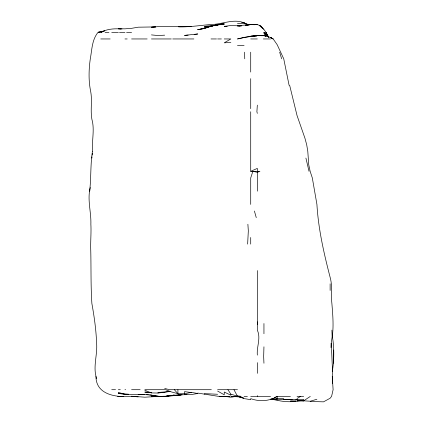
<?xml version="1.0" encoding="UTF-8"?>
<svg xmlns="http://www.w3.org/2000/svg" width="423" height="423" viewBox="0 0 423 423"><rect width="100%" height="100%" fill="white"/><g stroke="black" fill="none" stroke-linecap="round" stroke-linejoin="round"><path stroke-width="0.63" d="M331.003 347.59L331.13 343.381M332.288 371.658C334.159 360.11 334.339 348.314 332.42 336.761M333.403 363.235L333.562 349.995L333.625 356.615M247.635 244.108L248.327 230.873L247.883 224.253M257.332 105.131L256.893 111.751L257.332 113.359M91.881 158.075L92.018 156.875M92.23 155.067L92.436 153.263M92.415 151.46C90.363 164.605 91.204 177.961 89.65 191.164L89.893 189.964M332.256 336.761C333.789 325.81 332.774 314.649 331.902 303.672C330.881 294.9 332.631 285.974 330.13 277.34L330.099 277.202C323.939 253.345 318.345 229.076 316.922 204.404L312.317 177.93L310.144 171.31L308.732 164.695L307.801 151.46L306.717 144.84L304.941 138.221L297.036 115.527L289.644 85.277M331.209 343.381L332.15 336.761L331.907 330.146M257.332 324.684L257.332 321.85M90.258 187.558C87.096 199.63 91.31 212.034 90.871 224.253C91.357 233.078 90.385 241.898 90.765 250.728C91.172 268.309 90.723 285.927 91.881 303.487L91.907 303.672C94.266 316.811 96.137 330.019 96.613 343.381C97.586 355.119 92.595 367.381 96.703 378.696M98.041 32.333C91.897 39.82 91.997 49.766 90.3 58.808C88.74 69.721 88.46 81.084 90.765 91.897C92.351 100.96 90.279 110.197 91.881 119.26C94.889 129.819 91.611 140.706 92.642 151.46M288.613 399.412L303.656 399.465L303.656 400.83L310.276 396.436M297.036 398.482L300.716 396.325M310.276 401.453L323.51 401.85L330.13 398.233L331.606 396.325L333.107 389.705L332.288 376.47L332.467 369.85L331.288 343.381M98.496 32.333L101.139 32.333C107.289 28.706 114.998 28.521 121.961 28.976M283.801 398.577L277.187 398.609L277.187 396.473C269.345 401.284 259.251 401.834 250.712 398.625L250.712 399.677L244.092 398.598L238.149 396.325L243.5 398.027L230.858 394.162L227.902 389.705M250.712 111.751L250.712 171.31L257.332 168.396L257.332 191.164M101.139 32.333L104.55 30.911M274.178 397.641L277.187 396.473M214.794 25.581L217.623 24.915L224.238 24.285L217.623 24.846L214.572 25.576L224.238 23.556C215.111 24.582 206.662 27.802 197.768 29.7L203.786 28.627M211.003 25.951L204.388 28.399L197.768 29.7M204.388 28.521L211.003 26.247L204.388 27.839M211.59 26.067L217.623 24.872L204.388 26.416L209.803 26.326M316.89 399.27L310.276 401.216L303.656 400.83M211.606 26.067L212.753 25.713M213.144 25.713L212.076 25.977L217.623 24.872M98.496 32.259L104.513 30.816M257.332 24.64L250.712 24.518L245.176 25.713L250.712 24.523L257.332 24.64L260.563 25.713L263.524 29.176M174.413 389.705L177.914 393.792L184.534 393.713L191.148 392.481M168.291 391.471L164.679 392.089L158.059 392.385L158.059 393.052L151.445 392.925L144.825 390.281M168.819 395.701L165.107 396.325L171.294 395.41L170.094 395.553M170.057 395.494L171.294 395.288M219.13 396.325L226.649 396.541L217.623 396.224L197.768 393.083L197.768 393.501L191.148 394.574L177.914 394.87L164.679 396.462L158.646 396.325L151.445 395.151L158.604 396.325L164.679 396.372M98.496 32.026L103.312 31.318M194.157 34.501L197.768 33.972L184.534 35.379L188.14 35.141M235.204 396.589L230.858 397.202L224.375 396.325L226.321 396.483M173.102 395.04L174.302 394.876M250.712 24.523L254.323 24.735L250.712 24.523L237.477 25.745L240.486 26.041M170.094 391.502L164.679 392.169L158.059 392.385M167.085 395.917L168.888 395.701M158.059 393.052L164.679 392.258M256.729 35.796L244.092 37.361L237.477 38.953C248.719 36.775 262.709 32.317 273.099 38.953L270.567 37.404L273.189 38.953L277.187 44.716L283.738 58.808L289.089 85.277M295.836 401.163C287.762 402.648 279.64 400.978 271.767 399.159M184.534 394.664L186.94 394.432M182.128 394.849L164.679 396.563L151.445 396.33L156.859 396.404M297.036 400.909L298.241 400.798M233.882 396.584L232.068 396.742L234.469 396.563M156.859 396.515L144.825 397.192L131.59 396.24L138.205 396.917M239.444 396.679L232.153 396.325M256.729 35.775L250.712 36.204L256.729 35.944M303.656 400.777L297.036 401.253L290.421 401.089L295.836 401.036M237.477 396.758L239.444 396.626M180.922 394.865L177.914 395.061L180.922 394.881M164.679 35.167L158.059 35.548L151.445 34.898M286.207 399.529L277.187 399.783L270.567 399.111M287.413 399.46L292.224 399.37M155.653 26.961L151.445 27.194L158.059 26.633L191.148 26.644L178.517 26.776C189.409 27.236 200.185 25.364 211.003 24.508C222.91 24.46 235.823 17.195 246.863 24.37M239.27 396.552L235.669 396.563M230.858 42.474L224.238 42.823L230.858 38.953L224.238 38.953M162.035 396.325L164.679 396.214M261.541 35.749L263.947 35.648L257.332 35.342L263.344 35.738M155.653 26.919L138.205 27.188L131.59 28.33L124.97 28.833L118.35 28.79L120.761 28.965M162.871 392.322L160.465 392.407L164.679 392.311M95.926 376.47C96.127 395.658 117.774 397.625 132.357 396.325M271.169 399.026L277.187 398.826L275.981 398.699M227.246 26.311L224.238 26.369L230.858 25.517L241.686 25.94M237.477 23.477L244.092 23.381L249.507 24.703M123.786 396.325L117.758 396.325L118.35 396.399M105.116 32.333L108.933 32.333M111.735 32.333L118.35 32.333M119.498 32.333L124.97 32.333M126.567 32.333L131.59 32.333M100.769 38.953L110.16 38.953M124.97 38.953L127.191 38.953M131.59 38.953L147.156 38.953M151.445 38.953L171.294 38.953M172.727 38.953L193.877 38.953M211.003 38.953L216.491 38.953M217.623 38.953L221.388 38.953M250.712 38.953L257.332 38.953M263.349 38.953L270.567 38.953M237.477 45.568L244.092 45.568M250.712 171.31L259.928 171.31L257.332 172.314L252.869 171.31L250.712 177.93L250.712 204.404M111.735 389.705L115.527 389.705M118.35 389.705L120.312 389.705M124.97 389.705L125.626 389.705M131.59 389.705L140.145 389.705M144.825 389.705L165.642 389.705L171.294 391.894L177.914 393.676M211.341 389.705L169.417 389.705L164.679 388.42M217.623 389.705L237.477 389.705M158.059 396.325L164.679 396.325M230.858 396.325L235.204 396.325M244.092 396.325L247.392 396.325M250.712 396.325L270.567 396.325M277.361 396.325L290.421 396.325M297.036 396.325L303.656 396.325M128.581 394.199L118.35 393.49L118.35 392.364L124.97 394.379L144.825 394.448L138.205 394.532L144.825 394.559L151.445 395.135L149.636 394.892M237.477 25.993L239.883 26.015M232.063 396.594L239.883 396.832M226.649 396.414L224.238 396.325L229.657 396.753M295.836 399.524L297.036 399.576M241.084 397.07L234.601 396.325M151.445 392.486L144.825 392.089L151.445 392.57M277.187 399.613L272.37 399.132M227.616 396.584L229.562 396.742M217.623 394.262L204.388 393.644L204.388 394.199M224.534 396.325L226.432 396.483M227.696 396.584L229.594 396.742M302.456 400.666L297.036 400.158L303.656 401.015M272.37 399.101L274.776 399.36M118.35 393.49L124.97 394.268M237.477 395.891L241.158 396.325M191.148 392.512L184.534 391.635L184.534 393.713M146.628 394.485L148.436 394.728M241.686 22.35L244.092 22.683M191.148 392.348L197.768 393.501M273.575 399.079L274.776 399.296M158.059 396.203L158.604 396.325M265.602 36.177L263.947 35.257L265.586 36.177M217.623 391.058L224.238 394.807L224.238 392.021L230.858 395.204L230.858 394.162M262.101 27.913L259.791 25.713L263.947 29.446L266.019 32.333L268.113 36.748M268.801 37.187L263.947 32.333L266.046 34.697M268.721 37.187L263.947 32.333L268.605 37.06M268.446 36.748L265.84 32.333L267.78 36.193M233.982 389.705L237.477 396.325M279.661 52.188L281.633 58.808M254.408 211.019L256.259 217.639M309.028 171.31L305.914 158.075M263.947 363.235L263.666 356.615L263.947 346.807M244.547 52.188L244.753 58.808M330.13 283.817L330.13 290.437M263.947 323.526L263.947 333.731M257.332 270.583L257.332 330.146C261.107 338.247 256.523 346.717 257.332 355.124M257.332 362.659L257.332 373.335M257.332 395.6L257.332 396.325M250.712 52.188L250.712 72.042M250.712 78.662L250.712 108.648M250.712 237.493L250.712 244.108M177.914 389.705L177.914 393.792M151.445 392.533L151.445 392.925M290.421 399.449L283.801 399.661L290.421 399.476M246.863 24.471L244.092 22.911L246.858 24.471M267.51 36.399L263.947 33.48L267.51 36.426M332.61 383.09L332.288 376.47L332.61 383.09"/></g></svg>
